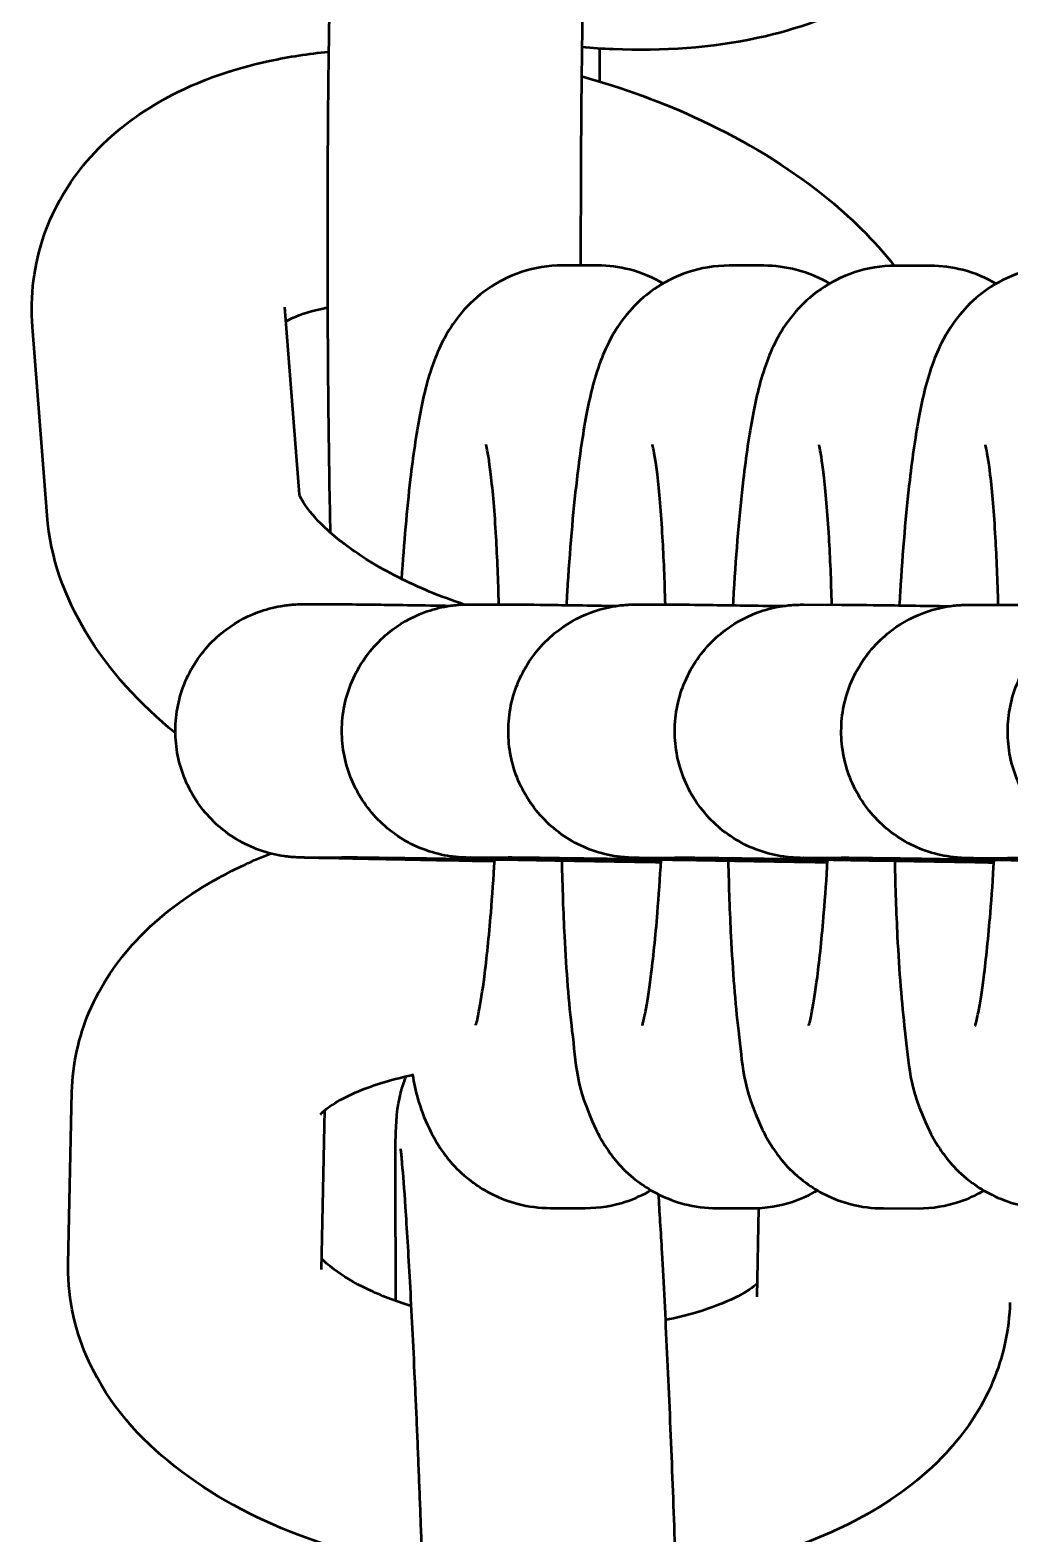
# Model space of a CAD drawing. Header units: millimetres. Extents: x 170 to 5770, y -1450 to 5650.
# Drawn here: x 2511.46 to 2534.67, y 2081.99 to 2117.62 of the extents above; entities that cross this region are included whole.
import ezdxf

# ---------------------------------------------------------------- set-up
doc = ezdxf.new("R2010")
doc.units = ezdxf.units.MM
doc.header["$LTSCALE"] = 10
doc.layers.add('Viditelná (ISO)', color=7, linetype='Continuous', lineweight=50)

# ---------------------------------------------------------------- blocks, each defined once
blk = doc.blocks.new('VVZ-VH101-2')
at = {"layer": 'Viditelná (ISO)'}
for p, q in [((2354.897, -3537.959), (2354.075, -3537.959)), ((2358.841, -3537.963), (2358.018, -3537.962)), ((2362.785, -3537.966), (2361.962, -3537.966)), ((2347.839, -3543.388), (2347.496, -3538.949)), ((2341.86, -3543.881), (2341.514, -3539.412)), ((2347.953, -3545.983), (2348.848, -3545.984)), ((2351.897, -3545.987), (2352.792, -3545.988)), ((2355.841, -3545.99), (2356.735, -3545.991)), ((2359.785, -3545.994), (2360.679, -3545.995)), ((2363.728, -3545.997), (2364.623, -3545.998)), ((2347.948, -3551.983), (2348.842, -3551.984)), ((2351.892, -3551.987), (2352.786, -3551.988)), ((2355.835, -3551.99), (2356.73, -3551.991)), ((2359.779, -3551.994), (2360.674, -3551.995)), ((2363.723, -3551.997), (2364.618, -3551.998)), ((2342.36, -3561.613), (2342.449, -3557.536)), ((2348.359, -3561.743), (2348.441, -3557.973)), ((2350.122, -3562.492), (2350.113, -3559.455)), ((2353.785, -3560.289), (2354.607, -3560.29)), ((2357.729, -3560.293), (2358.551, -3560.294)), ((2358.719, -3560.289), (2358.673, -3562.395)), ((2361.673, -3560.296), (2362.495, -3560.297))]:
    blk.add_line(p, q, dxfattribs=at)
for points, knots in [([(2364.317, -3526.268), (2364.372, -3526.991), (2364.281, -3527.749), (2363.808, -3529.098), (2363.454, -3529.691), (2362.535, -3530.767), (2361.951, -3531.225), (2360.512, -3532.058), (2359.626, -3532.369), (2357.605, -3532.807), (2356.45, -3532.886), (2355.025, -3532.827), (2354.779, -3532.811), (2354.532, -3532.789)], [6.283185, 6.283185, 6.283185, 6.283185, 6.506634, 6.506634, 6.712833, 6.712833, 6.951284, 6.951284, 7.266005, 7.266005, 7.639332, 7.639332, 7.716998, 7.716998, 7.716998, 7.716998]), ([(2348.565, -3531.128), (2348.55, -3531.677), (2348.537, -3532.349), (2348.517, -3533.843), (2348.51, -3534.655), (2348.502, -3536.356), (2348.501, -3537.244), (2348.504, -3539.013), (2348.509, -3539.894), (2348.523, -3541.563), (2348.533, -3542.35), (2348.552, -3543.501), (2348.561, -3543.914), (2348.57, -3544.285)], [0, 0, 0, 0, 0.342984, 0.342984, 0.668972, 0.668972, 0.991906, 0.991906, 1.314252, 1.314252, 1.63738, 1.63738, 1.843857, 1.843857, 1.843857, 1.843857]), ([(2354.562, -3531.295), (2354.55, -3531.736), (2354.539, -3532.285), (2354.521, -3533.571), (2354.513, -3534.314), (2354.507, -3535.304), (2354.506, -3535.506), (2354.504, -3535.917), (2354.504, -3536.127), (2354.503, -3536.549), (2354.502, -3536.761), (2354.502, -3537.186), (2354.502, -3537.398), (2354.502, -3537.727), (2354.502, -3537.843), (2354.502, -3537.959)], [0, 0, 0, 0, 0.2992019, 0.2992019, 0.6124897, 0.6124897, 0.691198, 0.691198, 0.7709094, 0.7709094, 0.8506101, 0.8506101, 0.9292892, 0.9292892, 0.9722688, 0.9722688, 0.9722688, 0.9722688]), ([(2354.956, -3533.601), (2354.956, -3533.456), (2354.956, -3533.311), (2354.955, -3533.051), (2354.955, -3532.936), (2354.955, -3532.821)], [4.0805957, 4.0805957, 4.0805957, 4.0805957, 4.13349818, 4.13349818, 4.17544574, 4.17544574, 4.17544574, 4.17544574]), ([(2341.514, -3539.412), (2341.458, -3538.689), (2341.55, -3537.931), (2342.023, -3536.582), (2342.377, -3535.989), (2343.296, -3534.913), (2343.879, -3534.456), (2345.318, -3533.622), (2346.205, -3533.311), (2347.587, -3533.012), (2348.054, -3532.94), (2348.53, -3532.894)], [3.141593, 3.141593, 3.141593, 3.141593, 3.365042, 3.365042, 3.57124, 3.57124, 3.809691, 3.809691, 4.124413, 4.124413, 4.280218, 4.280218, 4.280218, 4.280218]), ([(2354.523, -3533.475), (2355.503, -3533.746), (2356.46, -3534.097), (2358.418, -3535.017), (2359.4, -3535.611), (2360.887, -3536.802), (2361.449, -3537.351), (2361.931, -3537.966)], [4.913979, 4.913979, 4.913979, 4.913979, 5.2270107, 5.2270107, 5.5931024, 5.5931024, 5.8555657, 5.8555657, 5.8555657, 5.8555657]), ([(2354.075, -3537.959), (2353.734, -3537.958), (2353.399, -3538.018), (2352.786, -3538.218), (2352.521, -3538.364), (2352.041, -3538.695), (2351.855, -3538.88), (2351.523, -3539.261), (2351.407, -3539.445), (2351.177, -3539.849), (2351.097, -3540.042), (2350.858, -3540.685), (2350.775, -3541.066), (2350.604, -3541.965), (2350.531, -3542.47), (2350.383, -3543.738), (2350.313, -3544.53), (2350.257, -3545.383)], [3.141593, 3.141593, 3.141593, 3.141593, 3.174933, 3.174933, 3.211923, 3.211923, 3.259011, 3.259011, 3.321934, 3.321934, 3.41779, 3.41779, 3.668439, 3.668439, 3.93242, 3.93242, 4.263604, 4.263604, 4.263604, 4.263604]), ([(2358.018, -3537.962), (2357.678, -3537.962), (2357.342, -3538.021), (2356.73, -3538.222), (2356.464, -3538.367), (2355.985, -3538.699), (2355.799, -3538.884), (2355.467, -3539.265), (2355.351, -3539.449), (2355.121, -3539.852), (2355.041, -3540.045), (2354.801, -3540.689), (2354.719, -3541.07), (2354.548, -3541.968), (2354.475, -3542.474), (2354.317, -3543.825), (2354.241, -3544.723), (2354.175, -3545.796), (2354.169, -3545.9), (2354.163, -3546.004)], [3.141593, 3.141593, 3.141593, 3.141593, 3.174933, 3.174933, 3.211923, 3.211923, 3.259011, 3.259011, 3.321934, 3.321934, 3.41779, 3.41779, 3.668439, 3.668439, 3.93242, 3.93242, 4.302832, 4.302832, 4.342317, 4.342317, 4.342317, 4.342317]), ([(2356.457, -3538.384), (2356.237, -3538.255), (2355.97, -3538.136), (2355.424, -3537.995), (2355.161, -3537.96), (2354.897, -3537.959)], [9.36660161, 9.36660161, 9.36660161, 9.36660161, 9.39894603, 9.39894603, 9.42477796, 9.42477796, 9.42477796, 9.42477796]), ([(2361.962, -3537.966), (2361.622, -3537.965), (2361.286, -3538.024), (2360.674, -3538.225), (2360.408, -3538.371), (2359.928, -3538.702), (2359.743, -3538.887), (2359.411, -3539.268), (2359.294, -3539.452), (2359.064, -3539.856), (2358.985, -3540.049), (2358.745, -3540.692), (2358.663, -3541.073), (2358.492, -3541.972), (2358.419, -3542.477), (2358.261, -3543.828), (2358.184, -3544.727), (2358.119, -3545.799), (2358.113, -3545.903), (2358.107, -3546.008)], [3.141593, 3.141593, 3.141593, 3.141593, 3.174933, 3.174933, 3.211923, 3.211923, 3.259011, 3.259011, 3.321934, 3.321934, 3.41779, 3.41779, 3.668439, 3.668439, 3.93242, 3.93242, 4.302832, 4.302832, 4.342317, 4.342317, 4.342317, 4.342317]), ([(2360.401, -3538.387), (2360.18, -3538.259), (2359.913, -3538.14), (2359.368, -3537.999), (2359.104, -3537.963), (2358.841, -3537.963)], [9.36660161, 9.36660161, 9.36660161, 9.36660161, 9.39894603, 9.39894603, 9.42477796, 9.42477796, 9.42477796, 9.42477796]), ([(2365.906, -3537.969), (2365.566, -3537.969), (2365.23, -3538.028), (2364.618, -3538.229), (2364.352, -3538.374), (2363.872, -3538.706), (2363.687, -3538.89), (2363.354, -3539.272), (2363.238, -3539.456), (2363.008, -3539.859), (2362.929, -3540.052), (2362.689, -3540.696), (2362.607, -3541.077), (2362.436, -3541.975), (2362.363, -3542.481), (2362.204, -3543.832), (2362.128, -3544.73), (2362.063, -3545.803), (2362.057, -3545.907), (2362.051, -3546.011)], [3.141593, 3.141593, 3.141593, 3.141593, 3.174933, 3.174933, 3.211923, 3.211923, 3.259011, 3.259011, 3.321934, 3.321934, 3.41779, 3.41779, 3.668439, 3.668439, 3.93242, 3.93242, 4.302832, 4.302832, 4.342317, 4.342317, 4.342317, 4.342317]), ([(2364.344, -3538.391), (2364.124, -3538.262), (2363.857, -3538.143), (2363.312, -3538.002), (2363.048, -3537.967), (2362.785, -3537.966)], [9.36660161, 9.36660161, 9.36660161, 9.36660161, 9.39894603, 9.39894603, 9.42477796, 9.42477796, 9.42477796, 9.42477796]), ([(2347.522, -3539.28), (2347.569, -3539.253), (2347.627, -3539.224), (2347.867, -3539.118), (2348.105, -3539.038), (2348.433, -3538.967), (2348.468, -3538.96), (2348.505, -3538.953)], [3.8192592, 3.8192592, 3.8192592, 3.8192592, 3.9073876, 3.9073876, 4.1240469, 4.1240469, 4.1499329, 4.1499329, 4.1499329, 4.1499329]), ([(2352.565, -3545.987), (2352.55, -3545.416), (2352.528, -3544.878), (2352.466, -3543.807), (2352.422, -3543.298), (2352.336, -3542.58), (2352.292, -3542.333), (2352.265, -3542.213), (2352.261, -3542.2), (2352.261, -3542.2)], [8.2587232, 8.2587232, 8.2587232, 8.2587232, 8.4985772, 8.4985772, 8.7889867, 8.7889867, 9.0355285, 9.0355285, 9.0982014, 9.0982014, 9.0982014, 9.0982014]), ([(2356.509, -3545.991), (2356.494, -3545.419), (2356.472, -3544.881), (2356.409, -3543.811), (2356.366, -3543.302), (2356.28, -3542.584), (2356.236, -3542.336), (2356.209, -3542.217), (2356.205, -3542.203), (2356.205, -3542.203)], [8.2587232, 8.2587232, 8.2587232, 8.2587232, 8.4985772, 8.4985772, 8.7889867, 8.7889867, 9.0355285, 9.0355285, 9.0982014, 9.0982014, 9.0982014, 9.0982014]), ([(2360.453, -3545.994), (2360.438, -3545.423), (2360.416, -3544.885), (2360.353, -3543.814), (2360.31, -3543.305), (2360.224, -3542.587), (2360.18, -3542.34), (2360.153, -3542.22), (2360.149, -3542.207), (2360.149, -3542.207)], [8.2587232, 8.2587232, 8.2587232, 8.2587232, 8.4985772, 8.4985772, 8.7889867, 8.7889867, 9.0355285, 9.0355285, 9.0982014, 9.0982014, 9.0982014, 9.0982014]), ([(2364.396, -3545.998), (2364.382, -3545.426), (2364.359, -3544.888), (2364.297, -3543.818), (2364.253, -3543.309), (2364.168, -3542.591), (2364.124, -3542.343), (2364.097, -3542.224), (2364.093, -3542.21), (2364.093, -3542.21)], [8.2587232, 8.2587232, 8.2587232, 8.2587232, 8.4985772, 8.4985772, 8.7889867, 8.7889867, 9.0355285, 9.0355285, 9.0982014, 9.0982014, 9.0982014, 9.0982014]), ([(2351.733, -3545.989), (2351.456, -3545.897), (2351.184, -3545.796), (2350.403, -3545.47), (2349.921, -3545.224), (2349.111, -3544.725), (2348.777, -3544.473), (2348.28, -3544.024), (2348.108, -3543.825), (2347.899, -3543.531), (2347.854, -3543.43), (2347.838, -3543.383), (2347.836, -3543.378), (2347.836, -3543.378)], [8.154855, 8.154855, 8.154855, 8.154855, 8.289138, 8.289138, 8.556577, 8.556577, 8.810284, 8.810284, 9.043029, 9.043029, 9.258932, 9.258932, 9.322066, 9.322066, 9.322066, 9.322066]), ([(2344.902, -3549.041), (2344.063, -3548.352), (2343.333, -3547.567), (2342.291, -3545.833), (2341.938, -3544.899), (2341.86, -3543.881)], [8.7509329, 8.7509329, 8.7509329, 8.7509329, 9.109771, 9.109771, 9.424778, 9.424778, 9.424778, 9.424778]), ([(2352.463, -3552.077), (2352.174, -3552.072), (2351.893, -3552.067), (2350.891, -3552.048), (2350.226, -3552.035), (2349.126, -3552.014), (2348.679, -3552.005), (2348.21, -3551.994), (2348.085, -3551.991), (2347.94, -3551.988), (2347.898, -3551.986), (2347.827, -3551.984), (2347.807, -3551.984), (2347.721, -3551.979), (2347.699, -3551.978), (2347.651, -3551.974), (2347.633, -3551.972), (2347.573, -3551.967), (2347.525, -3551.961), (2347.382, -3551.94), (2347.282, -3551.921), (2346.991, -3551.85), (2346.799, -3551.782), (2346.436, -3551.61), (2346.262, -3551.505), (2345.941, -3551.264), (2345.792, -3551.127), (2345.525, -3550.826), (2345.406, -3550.662), (2345.205, -3550.315), (2345.121, -3550.13), (2344.994, -3549.749), (2344.949, -3549.551), (2344.899, -3549.153), (2344.895, -3548.95), (2344.926, -3548.55), (2344.962, -3548.35), (2345.073, -3547.964), (2345.148, -3547.776), (2345.334, -3547.419), (2345.445, -3547.25), (2345.698, -3546.938), (2345.841, -3546.794), (2346.252, -3546.457), (2346.546, -3546.287), (2347.032, -3546.107), (2347.216, -3546.057), (2347.454, -3546.017), (2347.509, -3546.009), (2347.609, -3545.998), (2347.657, -3545.994), (2347.719, -3545.989), (2347.739, -3545.988), (2347.793, -3545.986), (2347.819, -3545.985), (2347.904, -3545.983), (2347.923, -3545.983), (2347.953, -3545.983)], [1.554937, 1.554937, 1.554937, 1.554937, 1.6506, 1.6506, 1.911274, 1.911274, 2.172346, 2.172346, 2.302855, 2.302855, 2.372983, 2.372983, 2.432966, 2.432966, 2.448102, 2.448102, 2.455646, 2.455646, 2.470926, 2.470926, 2.501191, 2.501191, 2.561496, 2.561496, 2.621741, 2.621741, 2.681984, 2.681984, 2.742227, 2.742227, 2.802469, 2.802469, 2.862712, 2.862712, 2.922955, 2.922955, 2.983198, 2.983198, 3.043441, 3.043441, 3.103684, 3.103684, 3.163927, 3.163927, 3.263079, 3.263079, 3.319647, 3.319647, 3.336273, 3.336273, 3.351217, 3.351217, 3.358917, 3.358917, 3.374956, 3.374956, 3.4296, 3.4296, 3.4296, 3.4296]), ([(2356.407, -3552.081), (2356.118, -3552.075), (2355.837, -3552.07), (2354.835, -3552.052), (2354.169, -3552.039), (2353.07, -3552.017), (2352.623, -3552.008), (2352.154, -3551.998), (2352.029, -3551.995), (2351.884, -3551.991), (2351.842, -3551.99), (2351.771, -3551.988), (2351.751, -3551.987), (2351.665, -3551.983), (2351.642, -3551.981), (2351.595, -3551.977), (2351.577, -3551.976), (2351.517, -3551.97), (2351.469, -3551.964), (2351.326, -3551.944), (2351.226, -3551.925), (2350.935, -3551.853), (2350.743, -3551.785), (2350.38, -3551.613), (2350.206, -3551.508), (2349.885, -3551.268), (2349.736, -3551.13), (2349.469, -3550.83), (2349.35, -3550.666), (2349.149, -3550.318), (2349.065, -3550.133), (2348.937, -3549.753), (2348.892, -3549.555), (2348.843, -3549.156), (2348.839, -3548.953), (2348.87, -3548.553), (2348.906, -3548.353), (2349.017, -3547.967), (2349.092, -3547.779), (2349.278, -3547.423), (2349.389, -3547.253), (2349.642, -3546.941), (2349.785, -3546.798), (2350.195, -3546.46), (2350.49, -3546.291), (2350.976, -3546.11), (2351.16, -3546.061), (2351.398, -3546.02), (2351.453, -3546.013), (2351.553, -3546.001), (2351.6, -3545.997), (2351.663, -3545.993), (2351.683, -3545.992), (2351.737, -3545.989), (2351.763, -3545.988), (2351.848, -3545.986), (2351.867, -3545.987), (2351.897, -3545.987)], [1.554937, 1.554937, 1.554937, 1.554937, 1.6506, 1.6506, 1.911274, 1.911274, 2.172346, 2.172346, 2.302855, 2.302855, 2.372983, 2.372983, 2.432966, 2.432966, 2.448102, 2.448102, 2.455646, 2.455646, 2.470926, 2.470926, 2.501191, 2.501191, 2.561496, 2.561496, 2.621741, 2.621741, 2.681984, 2.681984, 2.742227, 2.742227, 2.802469, 2.802469, 2.862712, 2.862712, 2.922955, 2.922955, 2.983198, 2.983198, 3.043441, 3.043441, 3.103684, 3.103684, 3.163927, 3.163927, 3.263079, 3.263079, 3.319647, 3.319647, 3.336273, 3.336273, 3.351217, 3.351217, 3.358917, 3.358917, 3.374956, 3.374956, 3.4296, 3.4296, 3.4296, 3.4296]), ([(2348.848, -3545.984), (2349.013, -3545.984), (2349.296, -3545.988), (2350.186, -3546), (2350.75, -3546.009), (2351.411, -3546.019)], [0, 0, 0, 0, 0.3027925, 0.3027925, 0.5743738, 0.5743738, 0.5743738, 0.5743738]), ([(2360.35, -3552.084), (2360.062, -3552.079), (2359.781, -3552.074), (2358.779, -3552.055), (2358.113, -3552.042), (2357.013, -3552.021), (2356.567, -3552.012), (2356.098, -3552.001), (2355.973, -3551.998), (2355.828, -3551.995), (2355.786, -3551.993), (2355.714, -3551.991), (2355.695, -3551.991), (2355.609, -3551.986), (2355.586, -3551.985), (2355.539, -3551.981), (2355.521, -3551.979), (2355.461, -3551.973), (2355.413, -3551.968), (2355.27, -3551.947), (2355.17, -3551.928), (2354.878, -3551.857), (2354.687, -3551.789), (2354.324, -3551.617), (2354.15, -3551.512), (2353.829, -3551.271), (2353.68, -3551.134), (2353.413, -3550.833), (2353.294, -3550.669), (2353.093, -3550.322), (2353.009, -3550.137), (2352.881, -3549.756), (2352.836, -3549.558), (2352.787, -3549.16), (2352.782, -3548.957), (2352.814, -3548.557), (2352.85, -3548.357), (2352.961, -3547.971), (2353.036, -3547.783), (2353.221, -3547.426), (2353.333, -3547.257), (2353.586, -3546.945), (2353.729, -3546.801), (2354.139, -3546.464), (2354.434, -3546.294), (2354.92, -3546.114), (2355.104, -3546.064), (2355.342, -3546.024), (2355.396, -3546.016), (2355.497, -3546.005), (2355.544, -3546.001), (2355.607, -3545.996), (2355.627, -3545.995), (2355.681, -3545.993), (2355.706, -3545.992), (2355.791, -3545.99), (2355.811, -3545.99), (2355.841, -3545.99)], [1.554937, 1.554937, 1.554937, 1.554937, 1.6506, 1.6506, 1.911274, 1.911274, 2.172346, 2.172346, 2.302855, 2.302855, 2.372983, 2.372983, 2.432966, 2.432966, 2.448102, 2.448102, 2.455646, 2.455646, 2.470926, 2.470926, 2.501191, 2.501191, 2.561496, 2.561496, 2.621741, 2.621741, 2.681984, 2.681984, 2.742227, 2.742227, 2.802469, 2.802469, 2.862712, 2.862712, 2.922955, 2.922955, 2.983198, 2.983198, 3.043441, 3.043441, 3.103684, 3.103684, 3.163927, 3.163927, 3.263079, 3.263079, 3.319647, 3.319647, 3.336273, 3.336273, 3.351217, 3.351217, 3.358917, 3.358917, 3.374956, 3.374956, 3.4296, 3.4296, 3.4296, 3.4296]), ([(2352.792, -3545.988), (2352.957, -3545.988), (2353.239, -3545.991), (2354.13, -3546.004), (2354.693, -3546.012), (2355.355, -3546.023)], [0, 0, 0, 0, 0.3027925, 0.3027925, 0.5743738, 0.5743738, 0.5743738, 0.5743738]), ([(2364.294, -3552.088), (2364.005, -3552.082), (2363.725, -3552.077), (2362.723, -3552.059), (2362.057, -3552.046), (2360.957, -3552.024), (2360.511, -3552.015), (2360.041, -3552.005), (2359.917, -3552.002), (2359.771, -3551.998), (2359.73, -3551.997), (2359.658, -3551.995), (2359.639, -3551.994), (2359.553, -3551.989), (2359.53, -3551.988), (2359.483, -3551.984), (2359.465, -3551.983), (2359.405, -3551.977), (2359.357, -3551.971), (2359.214, -3551.951), (2359.114, -3551.932), (2358.822, -3551.86), (2358.631, -3551.792), (2358.268, -3551.62), (2358.094, -3551.515), (2357.773, -3551.275), (2357.623, -3551.137), (2357.357, -3550.837), (2357.238, -3550.673), (2357.036, -3550.325), (2356.953, -3550.14), (2356.825, -3549.76), (2356.78, -3549.562), (2356.731, -3549.163), (2356.726, -3548.96), (2356.758, -3548.56), (2356.794, -3548.36), (2356.904, -3547.974), (2356.98, -3547.786), (2357.165, -3547.43), (2357.277, -3547.26), (2357.53, -3546.948), (2357.673, -3546.805), (2358.083, -3546.467), (2358.377, -3546.298), (2358.864, -3546.117), (2359.048, -3546.068), (2359.286, -3546.027), (2359.34, -3546.02), (2359.441, -3546.008), (2359.488, -3546.004), (2359.551, -3546), (2359.571, -3545.999), (2359.624, -3545.996), (2359.65, -3545.995), (2359.735, -3545.993), (2359.755, -3545.994), (2359.785, -3545.994)], [1.554937, 1.554937, 1.554937, 1.554937, 1.6506, 1.6506, 1.911274, 1.911274, 2.172346, 2.172346, 2.302855, 2.302855, 2.372983, 2.372983, 2.432966, 2.432966, 2.448102, 2.448102, 2.455646, 2.455646, 2.470926, 2.470926, 2.501191, 2.501191, 2.561496, 2.561496, 2.621741, 2.621741, 2.681984, 2.681984, 2.742227, 2.742227, 2.802469, 2.802469, 2.862712, 2.862712, 2.922955, 2.922955, 2.983198, 2.983198, 3.043441, 3.043441, 3.103684, 3.103684, 3.163927, 3.163927, 3.263079, 3.263079, 3.319647, 3.319647, 3.336273, 3.336273, 3.351217, 3.351217, 3.358917, 3.358917, 3.374956, 3.374956, 3.4296, 3.4296, 3.4296, 3.4296]), ([(2356.735, -3545.991), (2356.901, -3545.991), (2357.183, -3545.995), (2358.074, -3546.007), (2358.637, -3546.016), (2359.299, -3546.026)], [0, 0, 0, 0, 0.3027925, 0.3027925, 0.5743738, 0.5743738, 0.5743738, 0.5743738]), ([(2368.238, -3552.091), (2367.949, -3552.086), (2367.669, -3552.081), (2366.667, -3552.062), (2366.001, -3552.049), (2364.901, -3552.028), (2364.454, -3552.019), (2363.985, -3552.008), (2363.861, -3552.005), (2363.715, -3552.002), (2363.673, -3552), (2363.602, -3551.998), (2363.582, -3551.998), (2363.496, -3551.993), (2363.474, -3551.992), (2363.427, -3551.988), (2363.408, -3551.986), (2363.348, -3551.98), (2363.301, -3551.975), (2363.158, -3551.954), (2363.058, -3551.935), (2362.766, -3551.864), (2362.574, -3551.796), (2362.211, -3551.624), (2362.038, -3551.519), (2361.716, -3551.278), (2361.567, -3551.141), (2361.3, -3550.84), (2361.182, -3550.676), (2360.98, -3550.329), (2360.897, -3550.144), (2360.769, -3549.763), (2360.724, -3549.565), (2360.675, -3549.167), (2360.67, -3548.964), (2360.701, -3548.564), (2360.737, -3548.364), (2360.848, -3547.978), (2360.923, -3547.789), (2361.109, -3547.433), (2361.22, -3547.264), (2361.473, -3546.952), (2361.616, -3546.808), (2362.027, -3546.471), (2362.321, -3546.301), (2362.807, -3546.121), (2362.992, -3546.071), (2363.23, -3546.031), (2363.284, -3546.023), (2363.384, -3546.012), (2363.432, -3546.008), (2363.495, -3546.003), (2363.514, -3546.002), (2363.568, -3546), (2363.594, -3545.999), (2363.679, -3545.997), (2363.698, -3545.997), (2363.728, -3545.997)], [1.554937, 1.554937, 1.554937, 1.554937, 1.6506, 1.6506, 1.911274, 1.911274, 2.172346, 2.172346, 2.302855, 2.302855, 2.372983, 2.372983, 2.432966, 2.432966, 2.448102, 2.448102, 2.455646, 2.455646, 2.470926, 2.470926, 2.501191, 2.501191, 2.561496, 2.561496, 2.621741, 2.621741, 2.681984, 2.681984, 2.742227, 2.742227, 2.802469, 2.802469, 2.862712, 2.862712, 2.922955, 2.922955, 2.983198, 2.983198, 3.043441, 3.043441, 3.103684, 3.103684, 3.163927, 3.163927, 3.263079, 3.263079, 3.319647, 3.319647, 3.336273, 3.336273, 3.351217, 3.351217, 3.358917, 3.358917, 3.374956, 3.374956, 3.4296, 3.4296, 3.4296, 3.4296]), ([(2360.679, -3545.995), (2360.845, -3545.995), (2361.127, -3545.998), (2362.018, -3546.011), (2362.581, -3546.019), (2363.243, -3546.03)], [0, 0, 0, 0, 0.3027925, 0.3027925, 0.5743738, 0.5743738, 0.5743738, 0.5743738]), ([(2372.182, -3552.095), (2371.893, -3552.089), (2371.612, -3552.084), (2370.61, -3552.066), (2369.945, -3552.053), (2368.845, -3552.031), (2368.398, -3552.022), (2367.929, -3552.012), (2367.804, -3552.009), (2367.659, -3552.005), (2367.617, -3552.004), (2367.546, -3552.002), (2367.526, -3552.001), (2367.44, -3551.996), (2367.418, -3551.995), (2367.37, -3551.991), (2367.352, -3551.99), (2367.292, -3551.984), (2367.245, -3551.978), (2367.101, -3551.958), (2367.001, -3551.939), (2366.71, -3551.867), (2366.518, -3551.799), (2366.155, -3551.627), (2365.982, -3551.522), (2365.66, -3551.282), (2365.511, -3551.144), (2365.244, -3550.844), (2365.125, -3550.68), (2364.924, -3550.332), (2364.84, -3550.147), (2364.713, -3549.767), (2364.668, -3549.569), (2364.618, -3549.17), (2364.614, -3548.967), (2364.645, -3548.567), (2364.681, -3548.367), (2364.792, -3547.981), (2364.867, -3547.793), (2365.053, -3547.437), (2365.164, -3547.267), (2365.417, -3546.955), (2365.56, -3546.812), (2365.971, -3546.474), (2366.265, -3546.305), (2366.751, -3546.124), (2366.935, -3546.075), (2367.174, -3546.034), (2367.228, -3546.027), (2367.328, -3546.015), (2367.376, -3546.011), (2367.438, -3546.007), (2367.458, -3546.006), (2367.512, -3546.003), (2367.538, -3546.002), (2367.623, -3546), (2367.642, -3546.001), (2367.672, -3546.001)], [1.554937, 1.554937, 1.554937, 1.554937, 1.6506, 1.6506, 1.911274, 1.911274, 2.172346, 2.172346, 2.302855, 2.302855, 2.372983, 2.372983, 2.432966, 2.432966, 2.448102, 2.448102, 2.455646, 2.455646, 2.470926, 2.470926, 2.501191, 2.501191, 2.561496, 2.561496, 2.621741, 2.621741, 2.681984, 2.681984, 2.742227, 2.742227, 2.802469, 2.802469, 2.862712, 2.862712, 2.922955, 2.922955, 2.983198, 2.983198, 3.043441, 3.043441, 3.103684, 3.103684, 3.163927, 3.163927, 3.263079, 3.263079, 3.319647, 3.319647, 3.336273, 3.336273, 3.351217, 3.351217, 3.358917, 3.358917, 3.374956, 3.374956, 3.4296, 3.4296, 3.4296, 3.4296]), ([(2364.623, -3545.998), (2364.788, -3545.998), (2365.071, -3546.002), (2365.962, -3546.014), (2366.525, -3546.023), (2367.187, -3546.033)], [0, 0, 0, 0, 0.3027925, 0.3027925, 0.5743738, 0.5743738, 0.5743738, 0.5743738]), ([(2342.449, -3557.536), (2342.463, -3556.88), (2342.611, -3556.227), (2343.133, -3555.001), (2343.52, -3554.441), (2344.544, -3553.34), (2345.22, -3552.852), (2346.336, -3552.242), (2346.741, -3552.055), (2347.159, -3551.891)], [3.1415927, 3.1415927, 3.1415927, 3.1415927, 3.336876, 3.336876, 3.5513782, 3.5513782, 3.8346649, 3.8346649, 3.9862437, 3.9862437, 3.9862437, 3.9862437]), ([(2356.405, -3552.103), (2356.362, -3552.102), (2356.318, -3552.101), (2355.411, -3552.086), (2354.548, -3552.071), (2352.951, -3552.044), (2352.198, -3552.032), (2350.894, -3552.012), (2350.327, -3552.003), (2349.451, -3551.99), (2349.128, -3551.986), (2348.9, -3551.984), (2348.858, -3551.984), (2348.842, -3551.984)], [2.282411, 2.282411, 2.282411, 2.282411, 2.29548, 2.29548, 2.555348, 2.555348, 2.815187, 2.815187, 3.07483, 3.07483, 3.333704, 3.333704, 3.418973, 3.418973, 3.418973, 3.418973]), ([(2352.02, -3555.958), (2352.02, -3555.958), (2352.023, -3555.947), (2352.042, -3555.878), (2352.067, -3555.775), (2352.133, -3555.431), (2352.178, -3555.147), (2352.277, -3554.38), (2352.331, -3553.863), (2352.41, -3552.895), (2352.439, -3552.475), (2352.465, -3552.037)], [6.6064232, 6.6064232, 6.6064232, 6.6064232, 6.6625875, 6.6625875, 6.8051812, 6.8051812, 7.0161704, 7.0161704, 7.2839793, 7.2839793, 7.4663846, 7.4663846, 7.4663846, 7.4663846]), ([(2360.349, -3552.106), (2360.305, -3552.105), (2360.262, -3552.105), (2359.355, -3552.089), (2358.492, -3552.074), (2356.895, -3552.048), (2356.142, -3552.036), (2354.838, -3552.015), (2354.271, -3552.007), (2353.395, -3551.994), (2353.072, -3551.99), (2352.844, -3551.988), (2352.802, -3551.988), (2352.786, -3551.988)], [2.282411, 2.282411, 2.282411, 2.282411, 2.29548, 2.29548, 2.555348, 2.555348, 2.815187, 2.815187, 3.07483, 3.07483, 3.333704, 3.333704, 3.418973, 3.418973, 3.418973, 3.418973]), ([(2354.055, -3552.063), (2354.067, -3552.686), (2354.088, -3553.284), (2354.159, -3554.681), (2354.217, -3555.43), (2354.394, -3556.895), (2354.372, -3557.39), (2354.926, -3558.552), (2355.004, -3558.701), (2355.274, -3559.104), (2355.488, -3559.39), (2356.165, -3559.885), (2356.521, -3560.081), (2357.201, -3560.257), (2357.465, -3560.293), (2357.729, -3560.293)], [5.072131, 5.072131, 5.072131, 5.072131, 5.306068, 5.306068, 5.653445, 5.653445, 6.082135, 6.082135, 6.137624, 6.137624, 6.210615, 6.210615, 6.257353, 6.257353, 6.283185, 6.283185, 6.283185, 6.283185]), ([(2355.964, -3555.962), (2355.964, -3555.962), (2355.967, -3555.951), (2355.986, -3555.882), (2356.01, -3555.778), (2356.077, -3555.434), (2356.122, -3555.151), (2356.221, -3554.384), (2356.275, -3553.866), (2356.354, -3552.898), (2356.383, -3552.478), (2356.409, -3552.04)], [6.6064232, 6.6064232, 6.6064232, 6.6064232, 6.6625875, 6.6625875, 6.8051812, 6.8051812, 7.0161704, 7.0161704, 7.2839793, 7.2839793, 7.4663846, 7.4663846, 7.4663846, 7.4663846]), ([(2364.293, -3552.11), (2364.249, -3552.109), (2364.206, -3552.108), (2363.299, -3552.092), (2362.436, -3552.078), (2360.839, -3552.051), (2360.085, -3552.039), (2358.782, -3552.019), (2358.215, -3552.01), (2357.339, -3551.997), (2357.016, -3551.993), (2356.787, -3551.991), (2356.745, -3551.991), (2356.73, -3551.991)], [2.282411, 2.282411, 2.282411, 2.282411, 2.29548, 2.29548, 2.555348, 2.555348, 2.815187, 2.815187, 3.07483, 3.07483, 3.333704, 3.333704, 3.418973, 3.418973, 3.418973, 3.418973]), ([(2357.998, -3552.066), (2358.011, -3552.689), (2358.032, -3553.288), (2358.103, -3554.684), (2358.161, -3555.434), (2358.338, -3556.898), (2358.316, -3557.394), (2358.869, -3558.556), (2358.948, -3558.704), (2359.218, -3559.107), (2359.432, -3559.394), (2360.108, -3559.889), (2360.465, -3560.085), (2361.145, -3560.261), (2361.409, -3560.296), (2361.673, -3560.296)], [5.072131, 5.072131, 5.072131, 5.072131, 5.306068, 5.306068, 5.653445, 5.653445, 6.082135, 6.082135, 6.137624, 6.137624, 6.210615, 6.210615, 6.257353, 6.257353, 6.283185, 6.283185, 6.283185, 6.283185]), ([(2359.908, -3555.965), (2359.908, -3555.965), (2359.911, -3555.954), (2359.93, -3555.885), (2359.954, -3555.782), (2360.02, -3555.438), (2360.066, -3555.154), (2360.165, -3554.387), (2360.218, -3553.87), (2360.298, -3552.902), (2360.327, -3552.482), (2360.353, -3552.044)], [6.6064232, 6.6064232, 6.6064232, 6.6064232, 6.6625875, 6.6625875, 6.8051812, 6.8051812, 7.0161704, 7.0161704, 7.2839793, 7.2839793, 7.4663846, 7.4663846, 7.4663846, 7.4663846]), ([(2368.237, -3552.113), (2368.193, -3552.112), (2368.15, -3552.112), (2367.243, -3552.096), (2366.379, -3552.081), (2364.783, -3552.055), (2364.029, -3552.043), (2362.726, -3552.022), (2362.159, -3552.013), (2361.283, -3552.001), (2360.959, -3551.997), (2360.731, -3551.995), (2360.689, -3551.995), (2360.674, -3551.995)], [2.282411, 2.282411, 2.282411, 2.282411, 2.29548, 2.29548, 2.555348, 2.555348, 2.815187, 2.815187, 3.07483, 3.07483, 3.333704, 3.333704, 3.418973, 3.418973, 3.418973, 3.418973]), ([(2361.942, -3552.07), (2361.955, -3552.693), (2361.976, -3553.291), (2362.046, -3554.688), (2362.105, -3555.437), (2362.282, -3556.902), (2362.26, -3557.397), (2362.813, -3558.559), (2362.892, -3558.708), (2363.162, -3559.111), (2363.376, -3559.397), (2364.052, -3559.892), (2364.409, -3560.088), (2365.089, -3560.264), (2365.353, -3560.3), (2365.616, -3560.3)], [5.072131, 5.072131, 5.072131, 5.072131, 5.306068, 5.306068, 5.653445, 5.653445, 6.082135, 6.082135, 6.137624, 6.137624, 6.210615, 6.210615, 6.257353, 6.257353, 6.283185, 6.283185, 6.283185, 6.283185]), ([(2363.851, -3555.969), (2363.851, -3555.969), (2363.855, -3555.958), (2363.873, -3555.889), (2363.898, -3555.785), (2363.964, -3555.441), (2364.009, -3555.158), (2364.109, -3554.391), (2364.162, -3553.873), (2364.241, -3552.905), (2364.271, -3552.485), (2364.296, -3552.047)], [6.6064232, 6.6064232, 6.6064232, 6.6064232, 6.6625875, 6.6625875, 6.8051812, 6.8051812, 7.0161704, 7.0161704, 7.2839793, 7.2839793, 7.4663846, 7.4663846, 7.4663846, 7.4663846]), ([(2372.18, -3552.117), (2372.137, -3552.116), (2372.093, -3552.115), (2371.186, -3552.099), (2370.323, -3552.085), (2368.726, -3552.058), (2367.973, -3552.046), (2366.669, -3552.026), (2366.103, -3552.017), (2365.227, -3552.004), (2364.903, -3552), (2364.675, -3551.998), (2364.633, -3551.998), (2364.618, -3551.998)], [2.282411, 2.282411, 2.282411, 2.282411, 2.29548, 2.29548, 2.555348, 2.555348, 2.815187, 2.815187, 3.07483, 3.07483, 3.333704, 3.333704, 3.418973, 3.418973, 3.418973, 3.418973]), ([(2348.339, -3558.071), (2348.339, -3558.071), (2348.379, -3558.02), (2348.582, -3557.861), (2348.747, -3557.754), (2349.208, -3557.526), (2349.514, -3557.405), (2350.079, -3557.237), (2350.304, -3557.179), (2350.544, -3557.129)], [3.4775297, 3.4775297, 3.4775297, 3.4775297, 3.6761926, 3.6761926, 3.881504, 3.881504, 4.1036292, 4.1036292, 4.2337573, 4.2337573, 4.2337573, 4.2337573]), ([(2350.113, -3559.455), (2350.112, -3559.323), (2350.112, -3559.198), (2350.114, -3558.965), (2350.115, -3558.856), (2350.119, -3558.653), (2350.121, -3558.559), (2350.128, -3558.377), (2350.133, -3558.291), (2350.146, -3558.122), (2350.152, -3558.048), (2350.174, -3557.888), (2350.184, -3557.826), (2350.219, -3557.647), (2350.242, -3557.529), (2350.33, -3557.274), (2350.349, -3557.224), (2350.372, -3557.167)], [3.1415927, 3.1415927, 3.1415927, 3.1415927, 3.2313879, 3.2313879, 3.321425, 3.321425, 3.4104502, 3.4104502, 3.4974033, 3.4974033, 3.5576948, 3.5576948, 3.5886879, 3.5886879, 3.6240725, 3.6240725, 3.6317634, 3.6317634, 3.6317634, 3.6317634]), ([(2350.516, -3557.135), (2350.594, -3557.521), (2350.655, -3557.863), (2350.982, -3558.549), (2351.06, -3558.697), (2351.33, -3559.1), (2351.544, -3559.387), (2352.221, -3559.882), (2352.578, -3560.078), (2353.258, -3560.254), (2353.521, -3560.289), (2353.785, -3560.289)], [5.8520887, 5.8520887, 5.8520887, 5.8520887, 6.0821347, 6.0821347, 6.1376237, 6.1376237, 6.2106151, 6.2106151, 6.2573534, 6.2573534, 6.2831853, 6.2831853, 6.2831853, 6.2831853]), ([(2350.233, -3558.889), (2350.233, -3558.889), (2350.234, -3558.9), (2350.243, -3558.972), (2350.255, -3559.089), (2350.291, -3559.49), (2350.318, -3559.841), (2350.38, -3560.764), (2350.416, -3561.366), (2350.491, -3562.738), (2350.53, -3563.513), (2350.577, -3564.531), (2350.586, -3564.737), (2350.605, -3565.156), (2350.614, -3565.368), (2350.632, -3565.795), (2350.641, -3566.01), (2350.658, -3566.437), (2350.667, -3566.649), (2350.683, -3567.074), (2350.691, -3567.286), (2350.707, -3567.712), (2350.715, -3567.925), (2350.73, -3568.347), (2350.737, -3568.557), (2350.751, -3568.969), (2350.758, -3569.171), (2350.77, -3569.569), (2350.776, -3569.764), (2350.788, -3570.151), (2350.793, -3570.342), (2350.803, -3570.715), (2350.808, -3570.897), (2350.817, -3571.25), (2350.821, -3571.42), (2350.839, -3572.24), (2350.848, -3572.81), (2350.852, -3573.33), (2350.852, -3573.397), (2350.852, -3573.461)], [3.880152, 3.880152, 3.880152, 3.880152, 3.93327, 3.93327, 4.093312, 4.093312, 4.3531, 4.3531, 4.656681, 4.656681, 4.970805, 4.970805, 5.049531, 5.049531, 5.129265, 5.129265, 5.208991, 5.208991, 5.287698, 5.287698, 5.366529, 5.366529, 5.446389, 5.446389, 5.526261, 5.526261, 5.605124, 5.605124, 5.683693, 5.683693, 5.763315, 5.763315, 5.842974, 5.842974, 5.921644, 5.921644, 6.234319, 6.234319, 6.283185, 6.283185, 6.283185, 6.283185]), ([(2354.607, -3560.29), (2354.948, -3560.291), (2355.283, -3560.231), (2355.799, -3560.062), (2355.998, -3559.968), (2356.169, -3559.868)], [6.28318531, 6.28318531, 6.28318531, 6.28318531, 6.31652615, 6.31652615, 6.34246474, 6.34246474, 6.34246474, 6.34246474]), ([(2356.34, -3559.961), (2356.367, -3560.374), (2356.396, -3560.84), (2356.465, -3562.069), (2356.506, -3562.875), (2356.586, -3564.569), (2356.624, -3565.455), (2356.694, -3567.226), (2356.726, -3568.11), (2356.781, -3569.791), (2356.803, -3570.588), (2356.836, -3572.021), (2356.847, -3572.655), (2356.852, -3573.269), (2356.852, -3573.358), (2356.852, -3573.443)], [4.37142, 4.37142, 4.37142, 4.37142, 4.602614, 4.602614, 4.929574, 4.929574, 5.252879, 5.252879, 5.575444, 5.575444, 5.898769, 5.898769, 6.225733, 6.225733, 6.283185, 6.283185, 6.283185, 6.283185]), ([(2358.551, -3560.294), (2358.891, -3560.294), (2359.227, -3560.235), (2359.743, -3560.065), (2359.942, -3559.971), (2360.113, -3559.872)], [6.28318531, 6.28318531, 6.28318531, 6.28318531, 6.31652615, 6.31652615, 6.34246474, 6.34246474, 6.34246474, 6.34246474]), ([(2362.495, -3560.297), (2362.835, -3560.298), (2363.171, -3560.238), (2363.687, -3560.069), (2363.886, -3559.975), (2364.057, -3559.875)], [6.28318531, 6.28318531, 6.28318531, 6.28318531, 6.31652615, 6.31652615, 6.34246474, 6.34246474, 6.34246474, 6.34246474]), ([(2350.747, -3568.85), (2349.724, -3568.662), (2348.734, -3568.39), (2346.739, -3567.617), (2345.752, -3567.093), (2344.062, -3565.762), (2343.331, -3564.958), (2342.541, -3563.251), (2342.353, -3562.472), (2342.36, -3561.657), (2342.36, -3561.635), (2342.36, -3561.613)], [1.836252, 1.836252, 1.836252, 1.836252, 2.162985, 2.162985, 2.539566, 2.539566, 2.898985, 2.898985, 3.135052, 3.135052, 3.141593, 3.141593, 3.141593, 3.141593]), ([(2350.484, -3562.615), (2350.105, -3562.494), (2349.761, -3562.358), (2349.129, -3562.058), (2348.856, -3561.891), (2348.522, -3561.641), (2348.423, -3561.549), (2348.365, -3561.485)], [2.064541, 2.064541, 2.064541, 2.064541, 2.2733232, 2.2733232, 2.5125671, 2.5125671, 2.6868205, 2.6868205, 2.6868205, 2.6868205]), ([(2358.68, -3562.088), (2358.668, -3562.098), (2358.655, -3562.108), (2358.538, -3562.199), (2358.374, -3562.307), (2357.912, -3562.535), (2357.606, -3562.656), (2357.022, -3562.83), (2356.773, -3562.892), (2356.508, -3562.946)], [0.5069698, 0.5069698, 0.5069698, 0.5069698, 0.5346, 0.5346, 0.7399113, 0.7399113, 0.9620365, 0.9620365, 1.1045171, 1.1045171, 1.1045171, 1.1045171]), ([(2364.672, -3562.525), (2364.657, -3563.181), (2364.509, -3563.833), (2363.988, -3565.06), (2363.601, -3565.619), (2362.577, -3566.721), (2361.9, -3567.209), (2360.224, -3568.125), (2359.181, -3568.492), (2357.644, -3568.844), (2357.203, -3568.925), (2356.755, -3568.988)], [0, 0, 0, 0, 0.195283, 0.195283, 0.409786, 0.409786, 0.693072, 0.693072, 1.062825, 1.062825, 1.207225, 1.207225, 1.207225, 1.207225])]:
    blk.add_open_spline(points, degree=3, knots=knots, dxfattribs=at)
for points in [[(2347.948, -3551.983), (2347.945, -3551.983), (2347.943, -3551.983), (2347.943, -3551.983)], [(2351.892, -3551.987), (2351.888, -3551.987), (2351.886, -3551.987), (2351.886, -3551.987)], [(2355.835, -3551.99), (2355.832, -3551.99), (2355.83, -3551.99), (2355.83, -3551.99)], [(2359.779, -3551.994), (2359.776, -3551.994), (2359.774, -3551.994), (2359.774, -3551.994)], [(2363.723, -3551.997), (2363.72, -3551.997), (2363.718, -3551.997), (2363.718, -3551.997)]]:
    blk.add_open_spline(points, degree=3, dxfattribs=at)

msp = doc.modelspace()

# ---------------------------------------------------------------- block references
msp.add_blockref('VVZ-VH101-2', (170, 5650))

doc.saveas('drawing.dxf')
